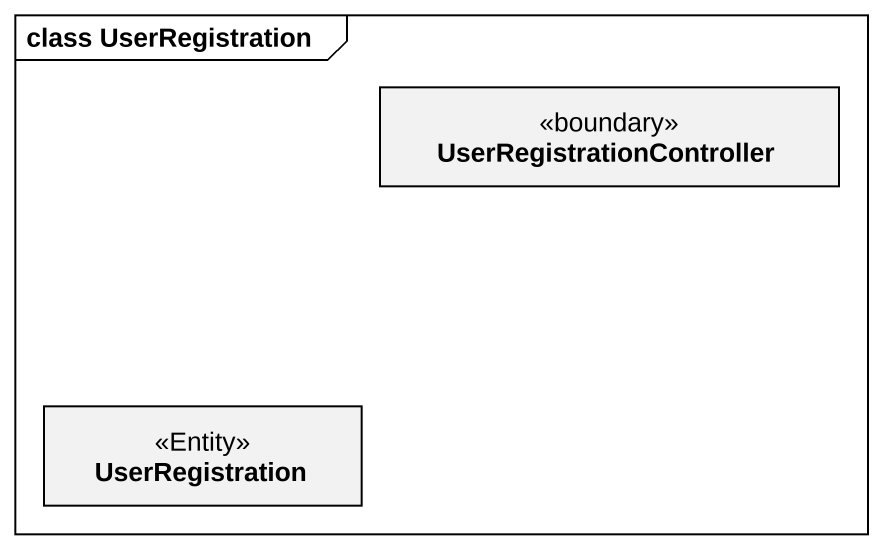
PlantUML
@startuml
mainframe class UserRegistration
hide circle
hide empty members
class UserRegistrationController <<boundary>>
class UserRegistration <<Entity>>
@enduml
